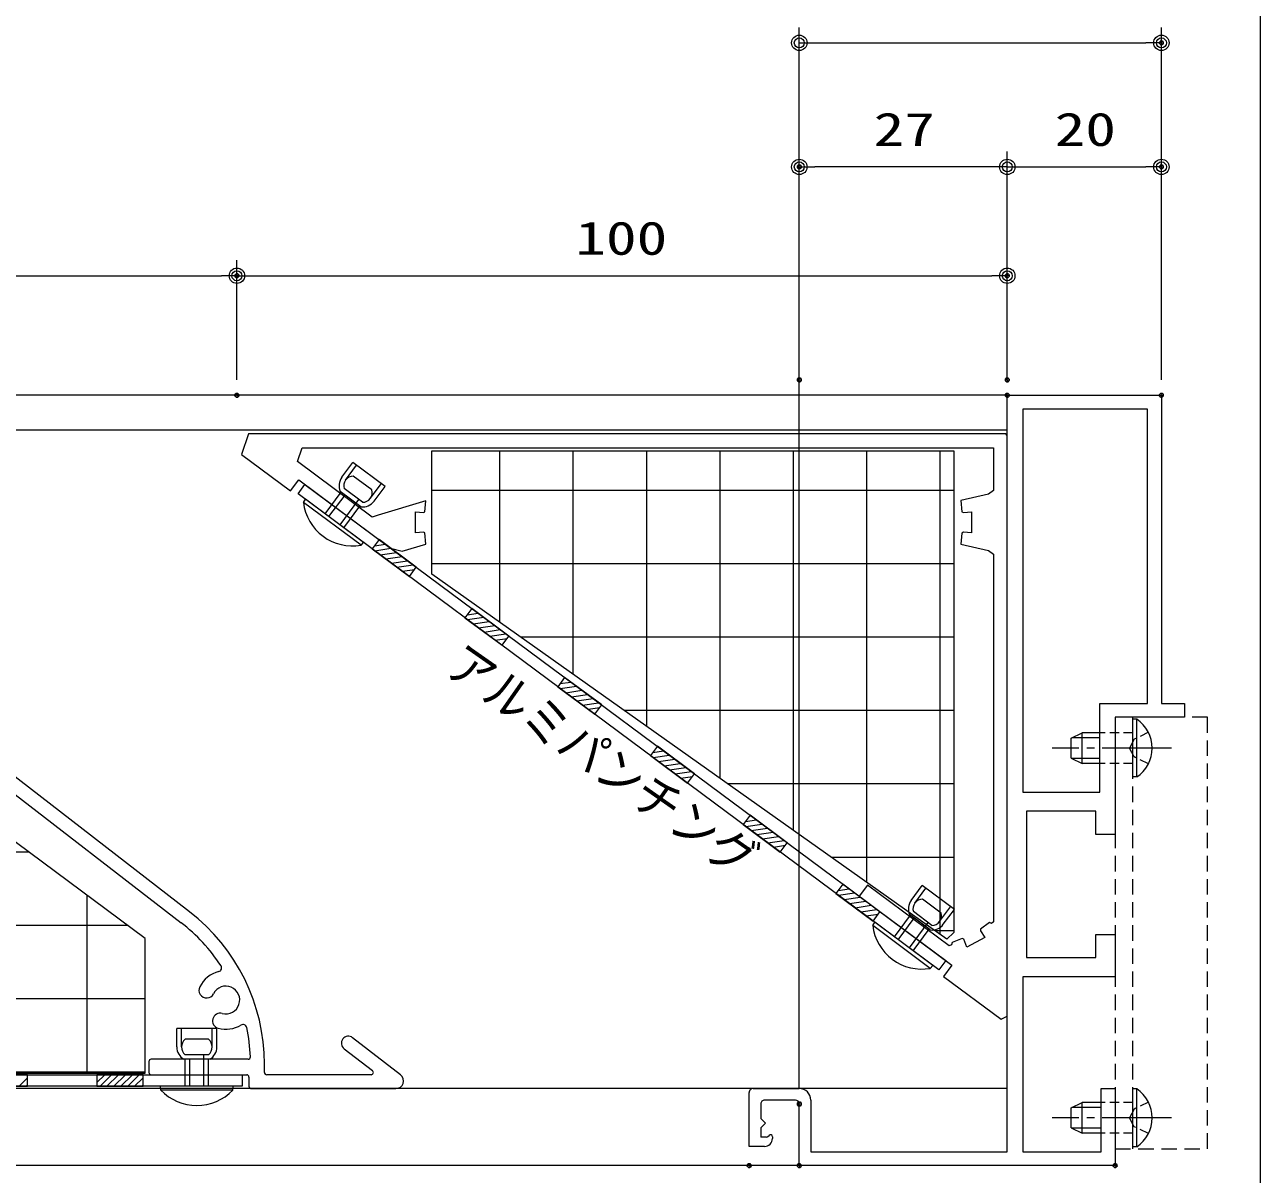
# Model space of a CAD drawing. Units: millimetres on the paper. Extents: x -395 to 395, y -281 to 281.
# Drawn here: x 234.9 to 395.3, y -102.9 to 46.3 of the extents above; entities that cross this region are included whole.
import ezdxf
from ezdxf.enums import TextEntityAlignment as Align

# ---------------------------------------------------------------- set-up
doc = ezdxf.new("R2010")
doc.units = ezdxf.units.MM
doc.header["$PDMODE"] = 32
doc.header["$PDSIZE"] = 0.5
for name, pattern in [('CHAIN2', [12, 9, -1, 1, -1]), ('DASHED1', [1.8, 1.2, -0.6]), ('DASHED2', [3, 2, -1])]:
    doc.linetypes.add(name, pattern=pattern)
for name, color, linetype, lineweight in [('0-0_USERZ', 3, 'Continuous', 9), ('0-1_F-1', 7, 'Continuous', 9), ('0-2__0-0_', 3, 'Continuous', 9), ('0-5_0', 7, 'Continuous', 9), ('0-7_KATAZAI', 7, 'Continuous', 9), ('0-B_SHAPE', 7, 'Continuous', 9), ('0-E_1-3', 3, 'DASHED2', 9), ('0-F_PARTS3', 134, 'Continuous', 9), ('1-0_2-0', 4, 'Continuous', 9)]:
    doc.layers.add(name, color=color, linetype=linetype, lineweight=lineweight)
doc.layers.add('0-6_Defpoints', color=7, linetype='Continuous')
doc.layers.add('0-D_YKK_W2Z', color=3, linetype='Continuous')
doc.styles.add('ＭＳ ゴシック', font='')
doc.styles.get('ＭＳ ゴシック').set_extended_font_data('MS Gothic')

# ---------------------------------------------------------------- blocks, each defined once
blk = doc.blocks.new('図枠')
at = {"layer": '0-1_F-1'}
blk.add_lwpolyline([(790.6, 0), (0, 0), (0, 562), (790.6, 562)], close=True, dxfattribs=at)
blk = doc.blocks.new('RBET')
at = {"layer": '0-2__0-0_'}
for p, q in [((2.398, 5.07), (3.829, 6.997)), ((2.879, 4.713), (4.311, 6.639)), ((8.003, 3.895), (3.829, 6.997)), ((6.285, 3.427), (3.877, 5.217)), ((4.878, 1.234), (2.183, 3.237)), ((5.092, 1.822), (2.684, 3.612)), ((6.09, 2.327), (7.521, 4.253)), ((6.571, 1.969), (8.003, 3.895)), ((-2.593, 1.802), (-2.33, 2.23)), ((4.881, -3.753), (-2.593, 1.802)), ((5.215, -3.377), (-2.33, 2.23)), ((0.239, 0.321), (2.326, 3.13)), ((0.72, -0.037), (2.808, 2.772)), ((2.165, -1.111), (4.61, 2.18)), ((2.646, -1.469), (4.734, 1.341)), ((4.881, -3.753), (5.215, -3.377))]:
    blk.add_line(p, q, dxfattribs=at)
for centre, radius, start, end in [((3.883, 3.967), 1.85, 143.38, 203.247), ((3.883, 3.967), 1.25, 90.25, 196.51), ((5.087, 3.072), 1.25, 270.25, 16.51), ((3.781, 2.573), 6.42, 186.89, 279.87), ((5.087, 3.072), 1.85, 263.513, 323.38)]:
    blk.add_arc(centre, radius, start, end, dxfattribs=at)
blk = doc.blocks.new('A$C6B9A752E')
at = {"layer": '0-0_USERZ', "color": 4}
for p, q in [((156.363, 32.271), (73.375, 32.271)), ((163.942, 3.567), (163.942, 26.639)), ((169.18, 22.746), (86.192, 22.746)), ((171.467, 13.221), (99.01, 13.221)), ((171.467, 3.696), (111.827, 3.696))]:
    blk.add_line(p, q, dxfattribs=at)
at = {"layer": '0-0_USERZ'}
for p, q in [((165.216, 3.254), (165.329, 3.367)), ((165.216, 2.356), (166.227, 3.367)), ((165.625, 1.867), (167.125, 3.367)), ((166.523, 1.867), (168.023, 3.367)), ((167.421, 1.867), (168.921, 3.367)), ((168.319, 1.867), (169.819, 3.367)), ((169.217, 1.867), (170.717, 3.367)), ((155.115, 1.867), (156.216, 2.967)), ((156.013, 1.867), (156.216, 2.069)), ((170.115, 1.867), (171.216, 2.967)), ((171.013, 1.867), (171.216, 2.069))]:
    blk.add_line(p, q, dxfattribs=at)
at = {"layer": '0-0_USERZ', "color": 4}
blk.add_lwpolyline([(112, 3.567), (171.467, 3.567), (171.467, 21.046), (86.395, 84.267), (25.09, 84.267), (25.09, 68.153)], close=True, dxfattribs=at)
at = {"layer": '0-0_USERZ'}
for points in [[(150.216, 1.867), (156.216, 1.867), (156.216, 3.367), (150.216, 3.367)], [(150.216, 1.867), (156.216, 1.867), (156.216, 3.367), (150.216, 3.367)], [(165.216, 1.867), (171.216, 1.867), (171.216, 3.367), (165.216, 3.367)], [(165.216, 1.867), (171.216, 1.867), (171.216, 3.367), (165.216, 3.367)]]:
    blk.add_lwpolyline(points, close=True, dxfattribs=at)
at = {"layer": '0-2__0-0_', "color": 4}
blk.add_lwpolyline([(112, 3.567), (171.467, 3.567), (171.467, 21.046), (86.395, 84.267), (25.09, 84.267), (25.09, 68.153)], close=True, dxfattribs=at)
at = {"layer": '0-2__0-0_', "color": 7}
blk.add_lwpolyline([(6.569, 79.521), (7.463, 80.725), (107.574, 3.367), (184.06, 3.367), (184.06, 1.867), (107.574, 1.867)], dxfattribs=at)
at = {"layer": '0-B_SHAPE'}
for p, q in [((177.246, 24.527), (99.66, 84.479)), ((143.93, 47.996), (176.145, 23.103)), ((204.641, 3.358), (198.41, 8.173)), ((197.309, 6.749), (200.991, 3.904)), ((171.959, 5.067), (171.959, 3.667)), ((184.841, 5.367), (172.259, 5.367)), ((172.259, 3.367), (184.659, 3.367)), ((186.959, 3.667), (186.959, 4.745)), ((200.807, 3.367), (187.259, 3.367)), ((184.959, 3.067), (184.959, 1.867)), ((185.259, 1.567), (204.03, 1.567))]:
    blk.add_line(p, q, dxfattribs=at)
for centre, radius, start, end in [((161.959, 4.745), 25, 0, 52.30576), ((161.959, 4.745), 23.2, 33.38868, 52.30576), ((181.959, 13.067), 3.8, 104.08544, 153.07517), ((180.913, 17.237), 0.5, 284.08544, 33.38868), ((179.463, 14.334), 1, 153.07517, 333.07517), ((181.959, 13.067), 1.8, 254.92483, 153.07517), ((181.231, 10.363), 1, 74.92483, 254.92483), ((181.959, 13.067), 3.8, 254.92483, 301.09627), ((184.18, 9.385), 0.5, 11.79303, 121.09627), ((161.959, 4.745), 23.2, 2.30609, 11.79303), ((197.859, 7.461), 0.9, 52.30576, 232.30576), ((172.259, 5.067), 0.3, 90, 180), ((184.841, 5.667), 0.3, 270, 2.30609), ((172.259, 3.667), 0.3, 180, 270), ((184.659, 3.067), 0.3, 0, 90), ((187.259, 3.667), 0.3, 180, 270), ((200.807, 3.667), 0.3, 270, 52.30576), ((204.03, 2.567), 1, 270, 52.30576), ((185.259, 1.867), 0.3, 180, 270)]:
    blk.add_arc(centre, radius, start, end, dxfattribs=at)
at = {"layer": '0-0_USERZ', "rotation": 36.62059}
blk.add_blockref('RBET', (176.69, 1.467), dxfattribs=at)
blk = doc.blocks.new('WAKU-W')
at = {"layer": '0-5_0'}
for p, q in [((4.5, -3.75), (4.5, -3.5)), ((5.069, -3.778), (4.931, -3.922)), ((5.25, -3.7), (6, -3.7)), ((1.5, -8.5), (5.5, -8.5)), ((7, -10), (1, -10)), ((-26, -100), (-25.99, -100)), ((-26, -100), (-25.99, -100))]:
    blk.add_line(p, q, dxfattribs=at)
for points in [[(-26, -100), (-46, -100), (-46, -60), (-49, -60), (-49, -58.2), (-40, -58.2), (-40, -43), (-37.5, -43), (-37.5, -46), (-28.5, -46), (-28.5, -26.998), (-37.5, -26.998), (-37.5, -30), (-40, -30), (-40, -24.498), (-28, -24.498), (-28, -1.8), (-38.2, -1.8), (-38.2, -10), (-40, -10), (-40, 0), (1, 0), (1, -8)], [(-0.5, -8.5), (-0.5, -1.8), (-26, -1.8), (-26, -24.998), (-25.99, -24.998)], [(5.5, -2.5), (7.5, -2.5), (7.5, -9.5)], [(6, -8), (6, -6.1), (5.4, -5.5), (6, -4.9), (6, -3.7)], [(-26, -24.998), (-26, -48), (-25.99, -48)], [(-26, -48), (-26, -100), (-25.99, -100)]]:
    blk.add_lwpolyline(points, dxfattribs=at)
blk.add_lwpolyline([(-28, -98.2), (-28, -48.5), (-38, -48.5), (-38, -60), (-44.2, -60), (-44.2, -98.2)], close=True, dxfattribs=at)
for centre, radius, start, end in [((5.5, -3.5), 1, 90, 180), ((4.75, -3.75), 0.25, 180, 316.39718), ((5.25, -3.95), 0.25, 90, 136.39718), ((1.5, -8), 0.5, 180, 270), ((5.5, -8), 0.5, 270, 0), ((1, -8.5), 1.5, 180, 270), ((7, -9.5), 0.5, 270, 0)]:
    blk.add_arc(centre, radius, start, end, dxfattribs=at)
blk = doc.blocks.new('DOT1')
at = {"layer": '0-5_0'}
blk.add_line((0, 0), (-1, 0), dxfattribs=at)
for radius in [0.5, 0.325]:
    blk.add_circle((0, 0), radius, dxfattribs=at)
blk = doc.blocks.new('U11')
at = {"layer": '0-F_PARTS3'}
for p, q in [((-0.509, 3.75), (0, 3.75)), ((0, 3.75), (0, -3.75)), ((4.3, 2), (6.6, 2)), ((6.6, 2), (6.6, -2)), ((8, 1.3), (6.6, 2)), ((4.3, 1.346), (7.909, 1.346)), ((8, 1.3), (8, -1.3)), ((4.3, -1.346), (7.909, -1.346)), ((8, -1.3), (6.6, -2)), ((4.3, -2), (6.6, -2))]:
    blk.add_line(p, q, dxfattribs=at)
at = {"layer": '0-F_PARTS3', "linetype": 'DASHED1'}
for p, q in [((0, 2), (4.3, 2)), ((0, -2), (4.3, -2))]:
    blk.add_line(p, q, dxfattribs=at)
at = {"layer": '0-F_PARTS3', "linetype": 'CHAIN2'}
blk.add_line((-5, 0), (10.5, 0), dxfattribs=at)
at = {"layer": '0-F_PARTS3'}
blk.add_lwpolyline([(-0.509, 3.75), (-0.509, -3.75), (0, -3.75)], dxfattribs=at)
at = {"layer": '0-F_PARTS3', "linetype": 'DASHED1'}
for points in [[(-2.009, 2.05), (-0.154, 1.145), (0.455, 0)], [(-2.009, -2.05), (-0.154, -1.145), (0.455, 0)]]:
    blk.add_lwpolyline(points, dxfattribs=at)
at = {"layer": '0-F_PARTS3'}
blk.add_arc((2.027, 0), 4.527, 124.06671, 235.93329, dxfattribs=at)
blk = doc.blocks.new('U12')
at = {"layer": '0-F_PARTS3'}
for p, q in [((-0.509, 3.75), (0, 3.75)), ((0, 3.75), (0, -3.75)), ((4.1, 2), (6.6, 2)), ((6.6, 2), (6.6, -2)), ((8, 1.3), (6.6, 2)), ((4.1, 1.346), (7.909, 1.346)), ((8, 1.3), (8, -1.3)), ((4.1, -1.346), (7.909, -1.346)), ((8, -1.3), (6.6, -2)), ((4.1, -2), (6.6, -2))]:
    blk.add_line(p, q, dxfattribs=at)
at = {"layer": '0-F_PARTS3', "linetype": 'DASHED1'}
for p, q in [((0, 2), (4.1, 2)), ((0, -2), (4.1, -2))]:
    blk.add_line(p, q, dxfattribs=at)
at = {"layer": '0-F_PARTS3', "linetype": 'CHAIN2'}
blk.add_line((-5, 0), (10.5, 0), dxfattribs=at)
at = {"layer": '0-F_PARTS3'}
blk.add_lwpolyline([(-0.509, 3.75), (-0.509, -3.75), (0, -3.75)], dxfattribs=at)
at = {"layer": '0-F_PARTS3', "linetype": 'DASHED1'}
for points in [[(-2.009, 2.05), (-0.154, 1.145), (0.455, 0)], [(-2.009, -2.05), (-0.154, -1.145), (0.455, 0)]]:
    blk.add_lwpolyline(points, dxfattribs=at)
at = {"layer": '0-F_PARTS3'}
blk.add_arc((2.027, 0), 4.527, 124.06671, 235.93329, dxfattribs=at)
blk = doc.blocks.new('A$C0AB24780')
at = {"layer": '0-E_1-3'}
blk.add_line((-2.3, -1.799), (-2.3, -57.799), dxfattribs=at)
blk.add_lwpolyline([(0, -57.799), (0, -1.799), (-12, -1.799), (-12, -57.799)], close=True, dxfattribs=at)
at = {"layer": '0-F_PARTS3'}
for name, p in [('U12', (-2.3, -5.799)), ('U11', (-2.3, -53.799))]:
    blk.add_blockref(name, p, dxfattribs=at)
blk = doc.blocks.new('T-HANE')
at = {"layer": '0-0_USERZ'}
for p, q in [((18.311, 62.589), (16.771, 62.362)), ((17.591, 63.125), (17.306, 63.083)), ((19.032, 62.053), (16.933, 61.744)), ((19.753, 61.518), (17.654, 61.209)), ((20.473, 60.982), (18.375, 60.673)), ((21.194, 60.447), (19.095, 60.137)), ((21.915, 59.911), (19.816, 59.602)), ((21.951, 59.274), (20.537, 59.066)), ((21.416, 58.554), (21.258, 58.53)), ((30.35, 53.642), (28.81, 53.415)), ((31.071, 53.106), (28.972, 52.797)), ((29.63, 54.177), (29.345, 54.135)), ((31.792, 52.57), (29.693, 52.261)), ((32.513, 52.035), (30.414, 51.725)), ((33.233, 51.499), (31.134, 51.19)), ((33.954, 50.963), (31.855, 50.654)), ((33.991, 50.327), (32.576, 50.118)), ((33.455, 49.606), (33.297, 49.583)), ((41.669, 45.23), (41.385, 45.188)), ((42.39, 44.694), (40.849, 44.467)), ((43.11, 44.158), (41.011, 43.849)), ((43.831, 43.623), (41.732, 43.313)), ((44.552, 43.087), (42.453, 42.778)), ((45.272, 42.551), (43.174, 42.242)), ((45.993, 42.016), (43.894, 41.706)), ((46.03, 41.379), (44.615, 41.171)), ((45.494, 40.658), (45.336, 40.635)), ((54.429, 35.746), (52.888, 35.519)), ((53.708, 36.282), (53.424, 36.24)), ((55.149, 35.211), (53.05, 34.901)), ((55.87, 34.675), (53.771, 34.366)), ((56.591, 34.139), (54.492, 33.83)), ((57.312, 33.604), (55.213, 33.294)), ((58.032, 33.068), (55.933, 32.759)), ((58.069, 32.432), (56.654, 32.223)), ((57.533, 31.711), (57.375, 31.688)), ((65.749, 27.337), (65.465, 27.295)), ((66.47, 26.801), (64.929, 26.574)), ((67.19, 26.266), (65.091, 25.956)), ((67.911, 25.73), (65.812, 25.421)), ((68.632, 25.194), (66.533, 24.885)), ((69.353, 24.659), (67.254, 24.349)), ((70.073, 24.123), (67.974, 23.814)), ((70.11, 23.486), (68.695, 23.278)), ((69.574, 22.766), (69.416, 22.742)), ((78.507, 17.851), (76.966, 17.624)), ((77.786, 18.387), (77.502, 18.345)), ((79.228, 17.316), (77.129, 17.006)), ((79.948, 16.78), (77.849, 16.471)), ((80.669, 16.244), (78.57, 15.935)), ((81.39, 15.709), (79.291, 15.399)), ((82.111, 15.173), (80.012, 14.864)), ((82.147, 14.537), (80.733, 14.328)), ((81.611, 13.816), (81.453, 13.792))]:
    blk.add_line(p, q, dxfattribs=at)
for points in [[(22.243, 59.667), (17.427, 63.246), (16.533, 62.042), (21.348, 58.463)], [(22.243, 59.667), (17.427, 63.246), (16.533, 62.042), (21.348, 58.463)], [(34.282, 50.719), (29.467, 54.298), (28.572, 53.094), (33.387, 49.515)], [(34.282, 50.719), (29.467, 54.298), (28.572, 53.094), (33.387, 49.515)], [(46.321, 41.772), (41.506, 45.351), (40.611, 44.147), (45.427, 40.568)], [(46.321, 41.772), (41.506, 45.351), (40.611, 44.147), (45.427, 40.568)], [(58.361, 32.824), (53.545, 36.403), (52.65, 35.199), (57.466, 31.62)], [(58.361, 32.824), (53.545, 36.403), (52.65, 35.199), (57.466, 31.62)], [(70.401, 23.879), (65.586, 27.458), (64.691, 26.254), (69.507, 22.675)], [(70.401, 23.879), (65.586, 27.458), (64.691, 26.254), (69.507, 22.675)], [(82.439, 14.929), (77.623, 18.508), (76.728, 17.304), (81.544, 13.725)], [(82.439, 14.929), (77.623, 18.508), (76.728, 17.304), (81.544, 13.725)]]:
    blk.add_lwpolyline(points, close=True, dxfattribs=at)
at = {"layer": '0-5_0'}
for points in [[(5.705, 10.227), (4.67, 10.132), (4.67, 12.868), (5.705, 12.773), (5.887, 12.878), (6.039, 14.327), (2.44, 15.149), (1.8, 15.629), (1.8, 63.362), (2.075, 63.547), (2.321, 63.458), (3.5, 64.313), (3.5, 64.524), (2.9, 65.373), (5.243, 66.622), (5.665, 65.619), (5.844, 65.515), (7.162, 66.054), (7.232, 66.354), (7.548, 66.477), (18.158, 58.591), (19.232, 60.036), (7.193, 68.984), (8.266, 70.428), (0.798, 75.979), (0, 75.577), (0, 0.2), (0.2, 0), (98.496, 0), (99.391, 2.704), (93.052, 7.415), (91.978, 5.971), (80.052, 14.834), (78.569, 15.237), (75.481, 14.318), (75.631, 12.868), (75.795, 12.773), (76.83, 12.868), (76.83, 10.132), (75.795, 10.227)], [(75.795, 10.227), (75.631, 10.132), (75.481, 8.682), (81.657, 10.543), (82.439, 10.818), (92.147, 3.603), (91.55, 1.8), (1.8, 1.8), (1.8, 7.371), (2.44, 7.851), (6.039, 8.673), (5.887, 10.122), (5.705, 10.227)]]:
    blk.add_lwpolyline(points, dxfattribs=at)
blk.add_lwpolyline([(92.07, 7.771), (91.175, 6.567), (7.995, 68.387), (8.89, 69.591)], close=True, dxfattribs=at)
at = {"layer": '1-0_2-0'}
for p, q in [((6.939, 64.506), (9.406, 64.506)), ((8.71, 65), (8.71, 2.215)), ((18.235, 58.248), (18.235, 2.215)), ((6.939, 54.981), (22.843, 54.981)), ((27.76, 51.496), (27.76, 2.215)), ((6.939, 45.456), (36.279, 45.456)), ((37.285, 44.743), (37.285, 2.215)), ((46.81, 37.991), (46.81, 2.215)), ((6.939, 35.931), (49.716, 35.931)), ((56.335, 31.239), (56.335, 2.215)), ((6.939, 26.406), (63.153, 26.406)), ((65.86, 24.487), (65.86, 2.215)), ((6.939, 16.881), (74.72, 16.881)), ((6.939, 7.356), (74.72, 7.356))]:
    blk.add_line(p, q, dxfattribs=at)
blk.add_lwpolyline([(6.939, 64.721), (7.837, 65.619), (74.72, 18.207), (74.72, 2.215), (6.939, 2.215)], close=True, dxfattribs=at)
blk.add_lwpolyline([(6.939, 64.721), (7.837, 65.619), (74.72, 18.207), (74.72, 2.215), (6.939, 2.215)], close=True, dxfattribs=at)
at = {"layer": '0-0_USERZ', "rotation": 180}
for p in [(14.879, 65.638), (88.778, 10.716)]:
    blk.add_blockref('RBET', p, dxfattribs=at)

msp = doc.modelspace()

# ---------------------------------------------------------------- linework, layer by layer
at = {"layer": '0-0_USERZ'}
for p, q in [((335.463, -91.803), (335.463, 45.947)), ((382.463, 0.197), (382.463, 45.947)), ((337.463, 43.947), (380.463, 43.947)), ((335.463, 2.197), (335.463, 29.848)), ((362.459, 0.197), (362.459, 29.848)), ((362.459, 2.197), (362.459, 29.848)), ((382.463, 0.197), (382.463, 29.848)), ((360.459, 27.848), (337.463, 27.848)), ((364.459, 27.848), (380.463, 27.848)), ((262.459, 0.197), (262.459, 15.719)), ((262.459, 0.197), (262.459, 15.719)), ((362.459, 0.197), (362.459, 15.719)), ((178.026, 13.719), (260.459, 13.719)), ((264.459, 13.719), (360.459, 13.719)), ((362.463, -1.803), (-121.748, -1.803)), ((-121.752, -6.3), (362.463, -6.3)), ((362.463, -91.803), (-121.748, -91.803)), ((335.463, -101.803), (-121.748, -101.803))]:
    msp.add_line(p, q, dxfattribs=at)
at = {"layer": '0-6_Defpoints'}
for p in [(382.463, 43.947), (335.463, 27.848), (382.463, 27.848), (262.459, 13.719), (362.459, 13.719), (335.463, 0.197), (362.459, 0.197), (262.459, -1.803), (362.459, -1.803), (362.459, -1.803), (382.463, -1.803), (335.463, -93.803), (328.963, -101.803), (335.459, -101.803), (335.459, -101.803), (335.459, -101.803), (376.463, -101.803)]:
    msp.add_point(p, dxfattribs=at)

# ---------------------------------------------------------------- block references
at = {"layer": '0-0_USERZ'}
for name, p in [('図枠', (-395.3, -281)), ('A$C6B9A752E', (79.067, -93.37))]:
    msp.add_blockref(name, p, dxfattribs=at)
at = {"layer": '0-0_USERZ', "xscale": 2, "yscale": 2, "rotation": 180}
for p in [(335.463, 43.947), (335.463, 27.848), (362.459, 27.848), (262.459, 13.719)]:
    msp.add_blockref('DOT1', p, dxfattribs=at)
at = {"layer": '0-0_USERZ', "xscale": 2, "yscale": 2}
for p in [(382.463, 43.947), (362.459, 27.848), (382.463, 27.848), (262.459, 13.719), (362.459, 13.719)]:
    msp.add_blockref('DOT1', p, dxfattribs=at)
at = {"layer": '0-0_USERZ', "rotation": 180}
for name, p in [('T-HANE', (362.463, -6.803)), ('A$C0AB24780', (376.463, -101.402))]:
    msp.add_blockref(name, p, dxfattribs=at)
at = {"layer": '0-7_KATAZAI', "rotation": 180}
msp.add_blockref('WAKU-W', (336.463, -101.803), dxfattribs=at)

# ---------------------------------------------------------------- texts
at = {"layer": '0-0_USERZ', "style": 'ＭＳ ゴシック', "width": 1.35}
for s, p in [('27', (345.104, 29.265)), ('20', (368.604, 29.265)), ('100', (306.384, 15.137))]:
    msp.add_text(s, height=4.333, dxfattribs=at).set_placement(p, align=Align.BOTTOM_LEFT)
at = {"layer": '0-D_YKK_W2Z', "style": 'ＭＳ ゴシック', "width": 0.9}
msp.add_text('アルミパンチング', height=4.809, rotation=325, dxfattribs=at).set_placement((288.319, -38.87), align=Align.BOTTOM_LEFT)

doc.saveas('drawing.dxf')
